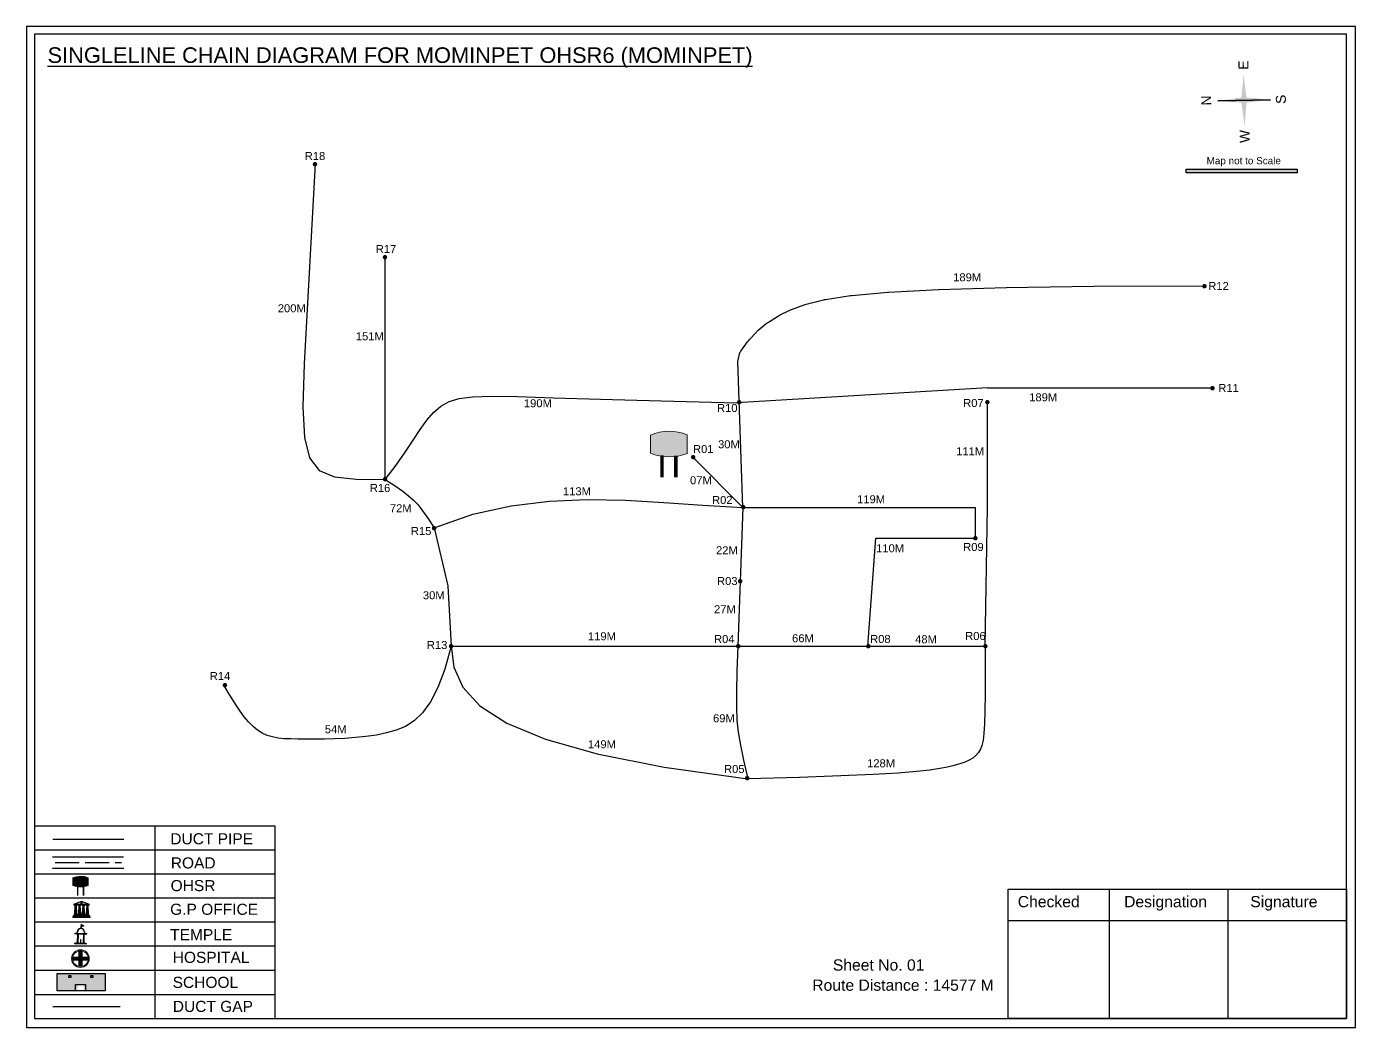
# Model space of a CAD drawing. Header units: inches. Extents: x 1446 to 12099, y 451 to 5049.
# Drawn here: x 1450 to 2114, y 1352 to 1852 of the extents above; entities that cross this region are included whole.
import ezdxf

# ---------------------------------------------------------------- set-up
doc = ezdxf.new("R2010")
doc.units = ezdxf.units.IN
doc.header["$MEASUREMENT"] = 0
doc.linetypes.add('ACAD_ISO02W100', pattern=[15, 12, -3])
doc.layers.add('LANDMARK', color=7, linetype='Continuous')
doc.layers.add('OHT', color=7, linetype='Continuous')
doc.styles.get("Standard").update_dxf_attribs({"font": 'arial.ttf'})

# ---------------------------------------------------------------- blocks, each defined once
blk = doc.blocks.new('OHT')
at = {"linetype": 'Continuous', "lineweight": 0, "true_color": 0x0ffffc}
blk.add_hatch(color=4, dxfattribs=at).paths.add_polyline_path([(0.012, 1), (0, 1, 0.101323), (-0.4, 0.916), (-0.4, 0.525, 0.194075), (0.399, 0.521), (0.399, 0.921, 0.097877)])
at = {"color": 4, "linetype": 'Continuous', "lineweight": 0, "true_color": 0x0ffffc, "flags": 128}
for points in [[(-0.4, 0.525), (-0.4, 0.916)], [(0.399, 0.521), (0.399, 0.921)]]:
    blk.add_lwpolyline(points, dxfattribs=at)
at = {"color": 4, "linetype": 'Continuous', "lineweight": 0, "true_color": 0x0ffffc, "const_width": 0.075, "flags": 128}
for points in [[(-0.15, 0), (-0.15, 0.475)], [(0.15, 0), (0.15, 0.473)]]:
    blk.add_lwpolyline(points, dxfattribs=at)
at = {"color": 4, "linetype": 'Continuous', "lineweight": 0, "true_color": 0x0ffffc}
for centre, radius, start, end in [((0.006, -0.019), 1.019, 67.3109, 113.4711), ((0.004, 1.513), 1.068, 247.7682, 291.7007)]:
    blk.add_arc(centre, radius, start, end, dxfattribs=at)
blk = doc.blocks.new('Government_Office')
at = {"linetype": 'Continuous', "lineweight": 0, "true_color": 0xff0000}
h = blk.add_hatch(color=1, dxfattribs=at)
h.paths.add_polyline_path([(0.44, 0.72), (0.45, 0.75), (0, 0.93), (-0.45, 0.75), (-0.44, 0.72)])
h.paths.add_polyline_path([(0.355, 0.75), (-0.355, 0.75), (0, 0.9)], flags=16)
h.paths.add_polyline_path([(0, 0.778, -1), (0, 0.872, -1)], flags=0)
h = blk.add_hatch(color=1, dxfattribs=at)
edge = h.paths.add_edge_path()
edge.add_arc((0, 0.825), 0.0467, 90, 270)
edge.add_arc((0, 0.825), 0.0467, 270, 450)
for points in [[(-0.5, 0.05), (0.5, 0.05), (0.5, 0), (-0.5, 0)], [(-0.45, 0.075), (-0.45, 0.12), (0.45, 0.12), (0.45, 0.075)], [(-0.4, 0.14), (-0.4, 0.18), (0.4, 0.18), (0.4, 0.14)]]:
    blk.add_hatch(color=1, dxfattribs=at).paths.add_polyline_path(points)
h = blk.add_hatch(color=1, dxfattribs=at)
edge = h.paths.add_edge_path()
edge.add_line((-0.27, 0.195), (-0.295, 0.675))
edge.add_line((-0.295, 0.675), (-0.29, 0.675))
edge.add_arc((-0.278, 0.688), 0.0176, 225.30401, 441.56588)
edge.add_line((-0.275, 0.705), (-0.395, 0.705))
edge.add_arc((-0.392, 0.688), 0.0176, 98.43412, 314.69599)
edge.add_line((-0.38, 0.675), (-0.375, 0.675))
edge.add_line((-0.375, 0.675), (-0.4, 0.195))
edge.add_line((-0.4, 0.195), (-0.27, 0.195))
h = blk.add_hatch(color=1, dxfattribs=at)
edge = h.paths.add_edge_path()
edge.add_line((-0.047, 0.195), (-0.072, 0.675))
edge.add_line((-0.072, 0.675), (-0.067, 0.675))
edge.add_arc((-0.054, 0.688), 0.0176, 225.30401, 441.56588)
edge.add_line((-0.052, 0.705), (-0.172, 0.705))
edge.add_arc((-0.169, 0.688), 0.0176, 98.43412, 314.69599)
edge.add_line((-0.157, 0.675), (-0.152, 0.675))
edge.add_line((-0.152, 0.675), (-0.177, 0.195))
edge.add_line((-0.177, 0.195), (-0.047, 0.195))
h = blk.add_hatch(color=1, dxfattribs=at)
edge = h.paths.add_edge_path()
edge.add_line((0.177, 0.195), (0.152, 0.675))
edge.add_line((0.152, 0.675), (0.157, 0.675))
edge.add_arc((0.169, 0.688), 0.0176, 225.30401, 441.56588)
edge.add_line((0.172, 0.705), (0.052, 0.705))
edge.add_arc((0.054, 0.688), 0.0176, 98.43412, 314.69599)
edge.add_line((0.067, 0.675), (0.072, 0.675))
edge.add_line((0.072, 0.675), (0.047, 0.195))
edge.add_line((0.047, 0.195), (0.177, 0.195))
h = blk.add_hatch(color=1, dxfattribs=at)
edge = h.paths.add_edge_path()
edge.add_line((0.4, 0.195), (0.375, 0.675))
edge.add_line((0.375, 0.675), (0.38, 0.675))
edge.add_arc((0.392, 0.688), 0.0176, 225.30401, 441.56588)
edge.add_line((0.395, 0.705), (0.275, 0.705))
edge.add_arc((0.278, 0.688), 0.0176, 98.43412, 314.69599)
edge.add_line((0.29, 0.675), (0.295, 0.675))
edge.add_line((0.295, 0.675), (0.27, 0.195))
edge.add_line((0.27, 0.195), (0.4, 0.195))
at = {"color": 1, "linetype": 'Continuous', "lineweight": 0, "true_color": 0xff0000, "flags": 128}
for points in [[(-0.45, 0.75), (-0.44, 0.72), (0.44, 0.72), (0.45, 0.75), (0, 0.93)], [(-0.355, 0.75), (0.355, 0.75), (0, 0.9)], [(-0.5, 0.05), (0.5, 0.05), (0.5, 0), (-0.5, 0)], [(-0.45, 0.075), (-0.45, 0.12), (0.45, 0.12), (0.45, 0.075)], [(-0.4, 0.14), (-0.4, 0.18), (0.4, 0.18), (0.4, 0.14)]]:
    blk.add_lwpolyline(points, close=True, dxfattribs=at)
for points in [[(0, 0.872, 1), (0, 0.778, 1)], [(-0.27, 0.195), (-0.295, 0.675), (-0.29, 0.675, 1.379694), (-0.275, 0.705), (-0.395, 0.705, 1.379694), (-0.38, 0.675), (-0.375, 0.675), (-0.4, 0.195)], [(-0.047, 0.195), (-0.072, 0.675), (-0.067, 0.675, 1.379694), (-0.052, 0.705), (-0.172, 0.705, 1.379694), (-0.157, 0.675), (-0.152, 0.675), (-0.177, 0.195)], [(0.177, 0.195), (0.152, 0.675), (0.157, 0.675, 1.379694), (0.172, 0.705), (0.052, 0.705, 1.379694), (0.067, 0.675), (0.072, 0.675), (0.047, 0.195)], [(0.4, 0.195), (0.375, 0.675), (0.38, 0.675, 1.379694), (0.395, 0.705), (0.275, 0.705, 1.379694), (0.29, 0.675), (0.295, 0.675), (0.27, 0.195)]]:
    blk.add_lwpolyline(points, format="xyb", close=True, dxfattribs=at)
blk = doc.blocks.new('Temple')
at = {"linetype": 'Continuous', "lineweight": 0, "true_color": 0xff0000}
h = blk.add_hatch(color=1, dxfattribs=at)
edge = h.paths.add_edge_path()
edge.add_line((0.175, 0.49), (0.225, 0.49))
edge.add_line((0.225, 0.49), (0.225, 0.497))
edge.add_line((0.225, 0.497), (0.307, 0.497))
edge.add_line((0.307, 0.497), (0.307, 0.533))
edge.add_line((0.307, 0.533), (0.257, 0.533))
edge.add_line((0.257, 0.533), (0.257, 0.54))
edge.add_line((0.257, 0.54), (0.2, 0.54))
edge.add_spline(control_points=[(0.2, 0.54), (0.2, 0.589), (0.19, 0.638), (0.142, 0.743), (0.092, 0.79), (0.027, 0.805), (0.02, 0.806), (0.012, 0.806)], knot_values=[4.712389, 4.712389, 4.712389, 4.712389, 5.278166, 5.278166, 6.117402, 6.117402, 6.223801, 6.223801, 6.223801, 6.223801], degree=3, periodic=0)
edge.add_line((0.012, 0.806), (0.012, 0.79))
edge.add_line((0.012, 0.79), (-0.012, 0.79))
edge.add_line((-0.012, 0.79), (-0.012, 0.806))
edge.add_spline(control_points=[(-0.012, 0.806), (-0.055, 0.802), (-0.096, 0.781), (-0.171, 0.699), (-0.197, 0.628), (-0.2, 0.55), (-0.2, 0.545), (-0.2, 0.54)], knot_values=[6.343965, 6.343965, 6.343965, 6.343965, 6.956638, 6.956638, 7.795874, 7.795874, 7.853982, 7.853982, 7.853982, 7.853982], degree=3, periodic=0)
edge.add_line((-0.2, 0.54), (-0.257, 0.54))
edge.add_line((-0.257, 0.54), (-0.257, 0.533))
edge.add_line((-0.257, 0.533), (-0.307, 0.533))
edge.add_line((-0.307, 0.533), (-0.307, 0.497))
edge.add_line((-0.307, 0.497), (-0.225, 0.497))
edge.add_line((-0.225, 0.497), (-0.225, 0.49))
edge.add_line((-0.225, 0.49), (-0.175, 0.49))
edge.add_line((-0.175, 0.49), (-0.175, 0.07))
edge.add_arc((-0.205, 0.07), 0.03, -90, 0, ccw=False)
edge.add_line((-0.205, 0.04), (-0.257, 0.04))
edge.add_line((-0.257, 0.04), (-0.257, 0.033))
edge.add_line((-0.257, 0.033), (-0.307, 0.033))
edge.add_line((-0.307, 0.033), (-0.307, 0))
edge.add_line((-0.307, 0), (0.307, 0))
edge.add_line((0.307, 0), (0.307, 0.033))
edge.add_line((0.307, 0.033), (0.257, 0.033))
edge.add_line((0.257, 0.033), (0.257, 0.04))
edge.add_line((0.257, 0.04), (0.205, 0.04))
edge.add_arc((0.205, 0.07), 0.03, 180, 270, ccw=False)
edge.add_line((0.175, 0.07), (0.175, 0.49))
h.paths.add_polyline_path([(0.125, 0.07, -0.414214), (0.095, 0.04), (0.05, 0.04), (0.05, 0.033), (-0.05, 0.033), (-0.05, 0.04), (-0.095, 0.04, -0.414214), (-0.125, 0.07), (-0.125, 0.497), (0.125, 0.497)], flags=16)
edge = h.paths.add_edge_path(flags=16)
edge.add_ellipse((0, 0.54), major_axis=(0, 0.242), ratio=0.722808, start_angle=270, end_angle=450, ccw=False)
edge.add_line((0.175, 0.54), (-0.175, 0.54))
h.paths.add_polyline_path([(0.012, 0.23), (0.012, 0.07), (-0.012, 0.07), (-0.012, 0.23)], flags=0)
h = blk.add_hatch(color=1, dxfattribs=at)
edge = h.paths.add_edge_path()
edge.add_line((0.012, 0.857), (0, 0.85))
edge.add_line((0, 0.85), (-0.003, 0.925))
edge.add_line((-0.003, 0.925), (-0.012, 0.925))
edge.add_line((-0.012, 0.925), (-0.012, 0.806))
edge.add_spline(control_points=[(-0.012, 0.806), (-0.004, 0.807), (0.004, 0.807), (0.012, 0.806)], knot_values=[6.223801, 6.223801, 6.223801, 6.223801, 6.343965, 6.343965, 6.343965, 6.343965], degree=3, periodic=0)
edge.add_line((0.012, 0.806), (0.012, 0.857))
h = blk.add_hatch(color=1, dxfattribs=at)
edge = h.paths.add_edge_path()
edge.add_line((0.012, 0.79), (0.012, 0.806))
edge.add_spline(control_points=[(0.012, 0.806), (0.004, 0.807), (-0.004, 0.807), (-0.012, 0.806)], knot_values=[6.223801, 6.223801, 6.223801, 6.223801, 6.343965, 6.343965, 6.343965, 6.343965], degree=3, periodic=0)
edge.add_line((-0.012, 0.806), (-0.012, 0.79))
edge.add_line((-0.012, 0.79), (0.012, 0.79))
at = {"linetype": 'Continuous', "lineweight": 0, "true_color": 0xe66000}
blk.add_hatch(color=32, dxfattribs=at).paths.add_polyline_path([(-0.006, 1), (0.147, 0.931), (0, 0.85)])
at = {"color": 1, "linetype": 'Continuous', "lineweight": 0, "true_color": 0xff0000, "flags": 128}
for points in [[(0.012, 0.925), (-0.012, 0.925), (-0.012, 0.79), (0.012, 0.79)], [(0.012, 0.23), (-0.012, 0.23), (-0.012, 0.07), (0.012, 0.07)]]:
    blk.add_lwpolyline(points, close=True, dxfattribs=at)
at = {"color": 32, "linetype": 'Continuous', "lineweight": 0, "true_color": 0xe66000, "flags": 128}
blk.add_lwpolyline([(-0.006, 1), (0.147, 0.931), (0, 0.85), (-0.006, 1)], dxfattribs=at)
at = {"color": 1, "linetype": 'Continuous', "lineweight": 0, "true_color": 0xff0000, "flags": 128}
blk.add_lwpolyline([(0.2, 0.54), (0.257, 0.54), (0.257, 0.533), (0.307, 0.533), (0.307, 0.497), (0.225, 0.497), (0.225, 0.49), (0.175, 0.49), (0.175, 0.07, 0.414214), (0.205, 0.04), (0.257, 0.04), (0.257, 0.033), (0.307, 0.033), (0.307, 0), (-0.307, 0), (-0.307, 0.033), (-0.257, 0.033), (-0.257, 0.04), (-0.205, 0.04, 0.414214), (-0.175, 0.07), (-0.175, 0.49), (-0.225, 0.49), (-0.225, 0.497), (-0.307, 0.497), (-0.307, 0.533), (-0.257, 0.533), (-0.257, 0.54), (-0.2, 0.54)], format="xyb", dxfattribs=at)
blk.add_lwpolyline([(-0.175, 0.54), (0.175, 0.54)], dxfattribs=at)
blk.add_lwpolyline([(0.125, 0.497), (0.125, 0.07, -0.414214), (0.095, 0.04), (0.05, 0.04), (0.05, 0.033), (-0.05, 0.033), (-0.05, 0.04), (-0.095, 0.04, -0.414214), (-0.125, 0.07), (-0.125, 0.497)], format="xyb", close=True, dxfattribs=at)
at = {"color": 1, "linetype": 'Continuous', "lineweight": 0, "true_color": 0xff0000}
blk.add_ellipse((0, 0.54), major_axis=(0, 0.242), ratio=0.722808, start_param=4.712389, end_param=7.853982, dxfattribs=at)
blk.add_open_spline([(0.2, 0.54), (0.2, 0.589), (0.19, 0.638), (0.142, 0.743), (0.092, 0.79), (-0.023, 0.816), (-0.085, 0.794), (-0.171, 0.699), (-0.197, 0.628), (-0.2, 0.55), (-0.2, 0.545), (-0.2, 0.54)], degree=3, knots=[4.712389, 4.712389, 4.712389, 4.712389, 5.278166, 5.278166, 6.117402, 6.117402, 6.956638, 6.956638, 7.795874, 7.795874, 7.853982, 7.853982, 7.853982, 7.853982], dxfattribs=at)
blk = doc.blocks.new('*U16')
at = {"color": 0, "linetype": 'ACAD_ISO02W100', "transparency": 16777216}
blk.add_line((-16.47, 0), (16.78, 0), dxfattribs=at)
blk = doc.blocks.new('Hospital')
at = {"linetype": 'Continuous', "lineweight": 0, "true_color": 0x000000}
h = blk.add_hatch(color=18, dxfattribs=at)
h.paths.add_polyline_path([(-0.5, 0, 1), (0.5, 0, 1)])
h.paths.add_polyline_path([(0.446, 0, -1), (-0.446, 0, -1)], flags=16)
at = {"linetype": 'Continuous', "true_color": 0xff0000}
blk.add_hatch(color=1, dxfattribs=at).paths.add_polyline_path([(-0.394, 0.08), (-0.08, 0.08), (-0.08, 0.394), (0.08, 0.394), (0.08, 0.08), (0.394, 0.08), (0.394, -0.08), (0.08, -0.08), (0.08, -0.394), (-0.08, -0.394), (-0.08, -0.08), (-0.394, -0.08)])
at = {"color": 1, "linetype": 'Continuous', "true_color": 0xff0000, "flags": 128}
blk.add_lwpolyline([(-0.394, 0.08), (-0.08, 0.08), (-0.08, 0.394), (0.08, 0.394), (0.08, 0.08), (0.394, 0.08), (0.394, -0.08), (0.08, -0.08), (0.08, -0.394), (-0.08, -0.394), (-0.08, -0.08), (-0.394, -0.08)], close=True, dxfattribs=at)
at = {"color": 18, "linetype": 'Continuous', "lineweight": 0, "true_color": 0x000000}
for radius in [0.5, 0.446]:
    blk.add_circle((0, 0), radius, dxfattribs=at)

msp = doc.modelspace()

# ---------------------------------------------------------------- hatches: boundary and pattern name
at = {"ltscale": 0.5}
h = msp.add_hatch(color=5, dxfattribs=at)
h.dxf.hatch_style = 1
h.paths.add_polyline_path([(1595.13, 1783.34, 1), (1592.88, 1783.34, 1)])
at = {"true_color": 0x0093dd}
h = msp.add_hatch(color=142, dxfattribs=at)
h.dxf.hatch_style = 1
h.paths.add_polyline_path([(2029.39, 1780.81), (2029.4, 1778.96), (2084.9, 1779.09), (2084.9, 1780.93)])
at = {"ltscale": 0.5}
h = msp.add_hatch(color=5, dxfattribs=at)
h.dxf.hatch_style = 1
h.paths.add_polyline_path([(1630.09, 1736.84, 1), (1627.85, 1736.84, 1)])
h = msp.add_hatch(color=5, dxfattribs=at)
h.dxf.hatch_style = 1
h.paths.add_polyline_path([(2039.63, 1722.34, 1), (2037.38, 1722.34, 1)])
h = msp.add_hatch(color=5, dxfattribs=at)
h.dxf.hatch_style = 1
h.paths.add_polyline_path([(2043.63, 1671.34, 1), (2041.38, 1671.34, 1)])
h = msp.add_hatch(color=5, dxfattribs=at)
h.dxf.hatch_style = 1
h.paths.add_polyline_path([(1807.13, 1664.34, 1), (1804.88, 1664.34, 1)])
h = msp.add_hatch(color=5, dxfattribs=at)
h.dxf.hatch_style = 1
h.paths.add_polyline_path([(1931.13, 1664.34, 1), (1928.88, 1664.34, 1)])
h = msp.add_hatch(color=5, dxfattribs=at)
h.dxf.hatch_style = 1
h.paths.add_polyline_path([(1784.13, 1636.84, 1), (1781.88, 1636.84, 1)])
h = msp.add_hatch(color=5, dxfattribs=at)
h.dxf.hatch_style = 1
h.paths.add_polyline_path([(1630.13, 1625.84, 1), (1627.88, 1625.84, 1)])
h = msp.add_hatch(color=5, dxfattribs=at)
h.dxf.hatch_style = 1
h.paths.add_polyline_path([(1809.13, 1611.84, 1), (1806.88, 1611.84, 1)])
h = msp.add_hatch(color=5, dxfattribs=at)
h.dxf.hatch_style = 1
h.paths.add_polyline_path([(1654.63, 1601.34, 1), (1652.38, 1601.34, 1)])
h = msp.add_hatch(color=5, dxfattribs=at)
h.dxf.hatch_style = 1
h.paths.add_polyline_path([(1925.13, 1596.34, 1), (1922.88, 1596.34, 1)])
h = msp.add_hatch(color=5, dxfattribs=at)
h.dxf.hatch_style = 1
h.paths.add_polyline_path([(1807.63, 1574.84, 1), (1805.38, 1574.84, 1)])
h = msp.add_hatch(color=5, dxfattribs=at)
h.dxf.hatch_style = 1
h.paths.add_polyline_path([(1663.13, 1542.34, 1), (1660.88, 1542.34, 1)])
h = msp.add_hatch(color=5, dxfattribs=at)
h.dxf.hatch_style = 1
h.paths.add_polyline_path([(1806.63, 1542.34, 1), (1804.38, 1542.34, 1)])
h = msp.add_hatch(color=5, dxfattribs=at)
h.dxf.hatch_style = 1
h.paths.add_polyline_path([(1871.63, 1542.34, 1), (1869.38, 1542.34, 1)])
h = msp.add_hatch(color=5, dxfattribs=at)
h.dxf.hatch_style = 1
h.paths.add_polyline_path([(1930.13, 1542.34, 1), (1927.88, 1542.34, 1)])
h = msp.add_hatch(color=5, dxfattribs=at)
h.dxf.hatch_style = 1
h.paths.add_polyline_path([(1550.13, 1522.84, 1), (1547.88, 1522.84, 1)])
h = msp.add_hatch(color=5, dxfattribs=at)
h.dxf.hatch_style = 1
h.paths.add_polyline_path([(1811.13, 1476.34, 1), (1808.88, 1476.34, 1)])
at = {"true_color": 0xc8c92d}
h = msp.add_hatch(color=52, dxfattribs=at)
h.dxf.hatch_style = 1
h.paths.add_polyline_path([(1469.93, 1378.63), (1465.16, 1378.63), (1465.16, 1370.05), (1469.93, 1370.05)])
h.paths.add_polyline_path([(1489.14, 1378.63), (1484.38, 1378.63), (1484.38, 1370.05), (1489.14, 1370.05)])
at = {"true_color": 0x22346e}
h = msp.add_hatch(color=159, dxfattribs=at)
h.dxf.hatch_style = 1
h.paths.add_polyline_path([(1484.38, 1378.63), (1469.93, 1378.63), (1469.93, 1370.05), (1475.35, 1370.05), (1475.35, 1372.86), (1478.33, 1372.86), (1478.33, 1370.05), (1484.38, 1370.05)])
h.paths.add_polyline_path([(1471.99, 1376.72), (1470.93, 1376.72), (1470.93, 1377.69), (1471.99, 1377.69)], flags=16)
h.paths.add_polyline_path([(1481.95, 1376.72), (1481.95, 1377.69), (1483.01, 1377.69), (1483.01, 1376.72)], flags=16)

# ---------------------------------------------------------------- linework, layer by layer
for p, q in [((2071.46, 1815.51), (2045.16, 1815.05)), ((2045.16, 1815.05), (2071.46, 1815.51)), ((2071.46, 1815.51), (2045.16, 1815.05)), ((2058.33, 1815.28), (2071.46, 1815.51)), ((1513.94, 1452.43), (1513.94, 1356.21)), ((1574.08, 1440.4), (1453.81, 1440.4)), ((1462.82, 1437.08), (1498.3, 1437.08)), ((1574.08, 1428.38), (1453.81, 1428.38)), ((1462.82, 1431.27), (1498.49, 1431.27)), ((1574.08, 1416.35), (1453.81, 1416.35)), ((1574.08, 1404.32), (1453.81, 1404.32)), ((1574.08, 1392.29), (1453.81, 1392.29)), ((1453.81, 1380.27), (1574.08, 1380.27)), ((1453.81, 1368.24), (1574.08, 1368.24)), ((1453.81, 1357.68), (1453.81, 1356.75)), ((1453.81, 1356.75), (1453.81, 1356.21))]:
    msp.add_line(p, q)
at = {"color": 1}
msp.add_line((2045.16, 1815.05), (2058.32, 1815.28), dxfattribs=at)
at = {"color": 5}
for p, q in [((1629.09, 1625.68), (1629.09, 1736.72)), ((1930.05, 1671.49), (1804.88, 1664.1)), ((1930.05, 1671.49), (2043.07, 1671.49)), ((1930.05, 1611.75), (1930.05, 1664.22)), ((1807.81, 1611.75), (1783.14, 1636.47)), ((1807.81, 1611.75), (1805.31, 1542.38)), ((1807.81, 1611.75), (1923.88, 1611.75)), ((1923.88, 1611.75), (1923.88, 1596.42)), ((1928.89, 1542.38), (1930.05, 1611.75)), ((1870.21, 1542.38), (1874.28, 1596.42)), ((1874.28, 1596.42), (1923.88, 1596.42)), ((1662, 1542.38), (1805.31, 1542.38)), ((1805.31, 1542.38), (1928.38, 1542.38))]:
    msp.add_line(p, q, dxfattribs=at)
at = {"color": 242, "true_color": 0xcd2027}
for p, q in [((1990.88, 1420.93), (1990.88, 1356.16)), ((2050.23, 1420.93), (2050.23, 1356.16)), ((1940.35, 1405.24), (2109.44, 1405.24))]:
    msp.add_line(p, q, dxfattribs=at)
for points in [[(1449.88, 1852.15), (1449.88, 1351.72), (2113.94, 1351.72), (2113.94, 1852.15)], [(1453.81, 1848.32), (1453.81, 1356.21), (2109.44, 1356.21), (2109.44, 1848.32)], [(1453.81, 1356.21), (1574.08, 1356.21), (1574.08, 1452.43), (1453.81, 1452.43), (1453.81, 1357.15)], [(1489.19, 1378.63), (1489.19, 1370.05), (1465.16, 1370.05), (1465.16, 1378.63)], [(1471.99, 1377.69), (1471.99, 1376.72), (1470.93, 1376.72), (1470.93, 1377.69)], [(1481.95, 1376.72), (1481.95, 1377.69), (1483.01, 1377.69), (1483.01, 1376.72)]]:
    msp.add_lwpolyline(points, close=True)
at = {"color": 5}
for points in [[(1594.09, 1783.5), (1588.61, 1683.5), (1587.97, 1662.09), (1588.71, 1646.75), (1591.29, 1636.47), (1596.16, 1630.23), (1603.78, 1627.02), (1614.61, 1625.84), (1629.1, 1625.67)], [(1629.09, 1625.68), (1634.52, 1632.85), (1639.08, 1639.43), (1643, 1645.39), (1646.52, 1650.69), (1649.84, 1655.31), (1653.22, 1659.21), (1656.86, 1662.35), (1661, 1664.69), (1666, 1666.24), (1672.72, 1667.08), (1682.15, 1667.34), (1695.29, 1667.13), (1713.14, 1666.59), (1736.69, 1665.82), (1766.94, 1664.95), (1804.88, 1664.1)], [(1629.09, 1625.68), (1634.01, 1622.44), (1637.83, 1619.83), (1640.82, 1617.56), (1643.28, 1615.36), (1645.5, 1612.94), (1647.76, 1610.03), (1650.34, 1606.32), (1653.54, 1601.55)], [(1653.54, 1601.55), (1672.96, 1608.29), (1692.12, 1612.6), (1711.13, 1614.91), (1730.1, 1615.67), (1749.14, 1615.3), (1768.37, 1614.23), (1787.89, 1612.9), (1807.81, 1611.75)], [(1653.54, 1601.55), (1660.39, 1572.6), (1662, 1542.38), (1658.84, 1530.83), (1655.42, 1521.62), (1651.74, 1514.44), (1647.81, 1509.01), (1643.64, 1505.04), (1639.24, 1502.24), (1634.6, 1500.31), (1629.74, 1498.95), (1624.68, 1497.93), (1619.48, 1497.17), (1614.22, 1496.62), (1608.97, 1496.25), (1603.82, 1496.03), (1598.83, 1495.91), (1594.1, 1495.87), (1589.69, 1495.87), (1585.66, 1495.87), (1582, 1495.94), (1578.66, 1496.1), (1575.59, 1496.43), (1572.77, 1496.96), (1570.14, 1497.76), (1567.67, 1498.87), (1565.32, 1500.35), (1563.05, 1502.24), (1560.84, 1504.49), (1558.7, 1507.04), (1556.62, 1509.84), (1554.59, 1512.84), (1552.59, 1515.97), (1550.64, 1519.18), (1548.71, 1522.41)], [(1662, 1542.38), (1663.32, 1531.81), (1667.84, 1521.85), (1676.42, 1512.53), (1689.92, 1503.86), (1709.19, 1495.86), (1735.1, 1488.53), (1768.5, 1481.9), (1810.25, 1475.97)], [(1805.31, 1542.38), (1804.86, 1529.71), (1804.61, 1519.85), (1804.6, 1512.01), (1804.89, 1505.42), (1805.54, 1499.3), (1806.61, 1492.87), (1808.16, 1485.35), (1810.25, 1475.97)], [(1928.89, 1542.38), (1928.89, 1529), (1928.86, 1518.29), (1928.77, 1509.92), (1928.6, 1503.52), (1928.32, 1498.76), (1927.9, 1495.28), (1927.32, 1492.74), (1926.55, 1490.79), (1925.56, 1489.13), (1924.32, 1487.69), (1922.8, 1486.43), (1920.98, 1485.32), (1918.83, 1484.35), (1916.33, 1483.47), (1913.43, 1482.65), (1910.13, 1481.88), (1906.27, 1481.13), (1901.3, 1480.38), (1894.54, 1479.64), (1885.32, 1478.91), (1872.95, 1478.18), (1856.76, 1477.44), (1836.09, 1476.71), (1810.25, 1475.97)]]:
    msp.add_lwpolyline(points, dxfattribs=at)
at = {"color": 142, "true_color": 0x0093dd}
msp.add_lwpolyline([(2084.91, 1779.09), (2029.4, 1778.96), (2029.39, 1780.81), (2084.9, 1780.93), (2084.9, 1779.09)], dxfattribs=at)
at = {"color": 5}
msp.add_lwpolyline([(1807.81, 1611.75), (1805.38, 1684.75), (1806.33, 1689.14, -0.022679), (1806.84, 1689.92), (1810.21, 1694.56, -0.029334), (1810.97, 1695.49), (1814.56, 1699.39, -0.033261), (1815.54, 1700.33), (1819.52, 1703.63, -0.032462), (1820.59, 1704.41), (1825.1, 1707.26, -0.027277), (1826.07, 1707.8), (1831.26, 1710.34, -0.024245), (1832.17, 1710.73), (1838.42, 1713.07, -0.028806), (1839.54, 1713.41), (1848.17, 1715.55, -0.023092), (1849.1, 1715.73), (1861.64, 1717.63, -0.014993), (1862.25, 1717.7), (1880.26, 1719.33, -0.009313), (1880.64, 1719.36), (1905.64, 1720.68, -0.005872), (1905.88, 1720.69), (1939.43, 1721.68, -0.003821), (1939.59, 1721.68), (1983.23, 1722.3, -0.002571), (1983.33, 1722.3), (2038.6, 1722.52)], format="xyb", dxfattribs=at)
at = {"color": 242, "true_color": 0xcd2027}
msp.add_lwpolyline([(2109.44, 1356.16), (1940.35, 1356.16), (1940.35, 1420.93), (2109.44, 1420.93)], close=True, dxfattribs=at)
msp.add_lwpolyline([(1474.32, 1370.05), (1474.32, 1373.22), (1479.36, 1373.22), (1479.36, 1370.05)])
for points in [[(2059.61, 1815.31), (2056.79, 1815.26), (2058.08, 1828.43)], [(2059.61, 1815.31), (2056.79, 1815.26), (2058.08, 1828.43)], [(2059.61, 1815.31), (2056.79, 1815.26), (2058.54, 1802.13)], [(2059.61, 1815.31), (2056.79, 1815.26), (2058.54, 1802.13)], [(2058.35, 1813.98), (2058.3, 1816.8), (2071.46, 1815.51)], [(2058.35, 1813.98), (2058.3, 1816.8), (2071.46, 1815.51)]]:
    msp.add_solid(points)
at = {"color": 1}
msp.add_solid([(2058.35, 1813.98), (2058.3, 1816.8), (2045.16, 1815.05)], dxfattribs=at)
msp.add_solid([(2058.35, 1813.98), (2058.3, 1816.8), (2045.16, 1815.05)], dxfattribs=at)
at = {"layer": 'OHT', "color": 5}
msp.add_line((1462.95, 1445.88), (1498.44, 1445.88), dxfattribs=at)
at = {"layer": 'OHT', "color": 1}
msp.add_line((1462.95, 1362.22), (1496.66, 1362.22), dxfattribs=at)

# ---------------------------------------------------------------- block references
at = {"linetype": 'ACAD_ISO02W100'}
msp.add_blockref('*U16', (1480.61, 1434.17), dxfattribs=at)
at = {"layer": 'LANDMARK'}
for name, p, xscale, yscale, zscale in [('Government_Office', (1477.33, 1406.75), 8.755020913111178, 8.755020913111178, 8.755020913111178), ('Hospital', (1476.8, 1386.13), 8.829703578239085, 8.829703578239085, 8.829703578239085)]:
    msp.add_blockref(name, p, dxfattribs=dict(at, xscale=xscale, yscale=yscale, zscale=zscale))
at = {"layer": 'LANDMARK', "xscale": 9.762966276306745, "yscale": 9.762966276306745, "zscale": 9.762966276306745, "rotation": 358.3713438591284}
msp.add_blockref('Temple', (1476.89, 1393.51), dxfattribs=at)
at = {"layer": 'OHT'}
for p, xscale, yscale, zscale in [((1770.85, 1626.72), 23.11072127339519, 23.11072127339519, 23.11072127339519), ((1476.87, 1417.66), 9.629467197247994, 9.629467197247994, 9.629467197247994)]:
    msp.add_blockref('OHT', p, dxfattribs=dict(at, xscale=xscale, yscale=yscale, zscale=zscale))

# ---------------------------------------------------------------- texts
at = {"color": 242, "true_color": 0xcd2027}
msp.add_text('%%USINGLELINE CHAIN DIAGRAM FOR MOMINPET OHSR6 (MOMINPET)', height=7.8, dxfattribs=at).set_placement((1460.37, 1833.97))
for s, p in [('E', (2060.48, 1830.6)), ('N', (2041.9, 1812.75)), ('S', (2079.19, 1813.5)), ('W', (2061.13, 1794))]:
    msp.add_text(s, height=4.95, rotation=91.00631).set_placement(p)
for s, height, p in [('R18', 4, (1588.88, 1785.44)), ('Map not to Scale', 3.5424, (2039.57, 1783.31)), ('R17', 4, (1624.38, 1738.94)), ('189M', 4, (1912.92, 1724.8)), ('R12', 4, (2040.41, 1720.44)), ('200M', 4, (1575.42, 1709.3)), ('151M', 4, (1614.42, 1695.3)), ('R11', 4, (2045.41, 1669.44)), ('189M', 4, (1950.92, 1664.8)), ('190M', 4, (1698.42, 1661.8)), ('R10', 4, (1794.91, 1659.44)), ('R07', 4, (1917.91, 1661.94)), ('R01', 4, (1782.91, 1638.94)), ('30M', 4, (1795.42, 1641.3)), ('111M', 4, (1914.42, 1637.8)), ('07M', 4, (1781.42, 1623.3)), ('R16', 4, (1621.41, 1619.44)), ('113M', 4, (1717.92, 1617.8)), ('R02', 4, (1792.41, 1613.44)), ('119M', 4, (1864.92, 1613.8)), ('72M', 4, (1631.42, 1609.3)), ('R15', 4, (1641.91, 1597.94)), ('R09', 4, (1917.91, 1589.94)), ('22M', 4, (1794.42, 1588.3)), ('110M', 4, (1874.42, 1589.3)), ('R03', 4, (1794.91, 1572.94)), ('30M', 4, (1647.92, 1565.8)), ('27M', 4, (1793.42, 1558.8)), ('119M', 4, (1730.42, 1545.3)), ('R04', 4, (1793.41, 1543.94)), ('66M', 4, (1832.42, 1544.3)), ('R08', 4, (1871.41, 1543.94)), ('48M', 4, (1893.92, 1543.8)), ('R06', 4, (1918.91, 1545.44)), ('R13', 4, (1649.91, 1540.94)), ('R14', 4, (1541.41, 1525.44)), ('69M', 4, (1792.92, 1504.3)), ('54M', 4, (1598.92, 1498.8)), ('149M', 4, (1730.42, 1491.3)), ('R05', 4, (1798.41, 1478.94)), ('128M', 4, (1869.92, 1481.8)), ('DUCT PIPE', 5.551, (1521.71, 1443.27)), ('ROAD ', 5.551, (1521.95, 1431.2)), ('OHSR', 5.551, (1521.87, 1419.86)), ('Checked', 5.616, (1945.19, 1411.82)), ('Designation', 5.616, (1998.33, 1411.82)), ('Signature', 5.616, (2061.4, 1411.82)), ('G.P OFFICE', 5.551, (1521.62, 1408.03)), ('TEMPLE', 5.551, (1521.62, 1395.34)), ('HOSPITAL', 5.551, (1522.92, 1383.98)), ('Sheet No. 01', 5.616, (1852.78, 1380.14)), ('SCHOOL', 5.551, (1522.87, 1371.48)), ('Route Distance : 14577 M', 5.616, (1842.5, 1370.06)), ('DUCT GAP', 5.551, (1522.95, 1359.46))]:
    msp.add_text(s, height=height).set_placement(p)

doc.saveas('drawing.dxf')
